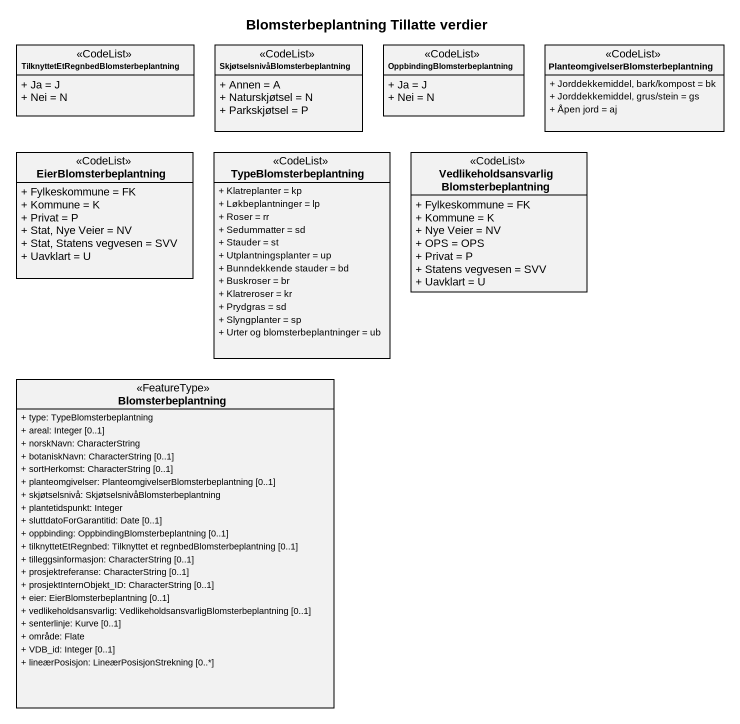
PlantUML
@startuml
title Blomsterbeplantning Tillatte verdier
hide circle
hide empty members
skinparam classAttributeIconSize 0
class "TilknyttetEtRegnbedBlomsterbeplantning" as TilknyttetEtRegnbedBlomsterb <<CodeList>> {
  + Ja = J
  + Nei = N
}
class "SkjøtselsnivåBlomsterbeplantning" as SkjøtselsnivåBlomsterbeplant <<CodeList>> {
  + Annen = A
  + Naturskjøtsel = N
  + Parkskjøtsel = P
}
class "OppbindingBlomsterbeplantning" as OppbindingBlomsterbeplantnin <<CodeList>> {
  + Ja = J
  + Nei = N
}
class "PlanteomgivelserBlomsterbeplantning" as PlanteomgivelserBlomsterbepl <<CodeList>> {
  + Jorddekkemiddel, bark/kompost = bk
  + Jorddekkemiddel, grus/stein = gs
  + Åpen jord = aj
}
class EierBlomsterbeplantning <<CodeList>> {
  + Fylkeskommune = FK
  + Kommune = K
  + Privat = P
  + Stat, Nye Veier = NV
  + Stat, Statens vegvesen = SVV
  + Uavklart = U
}
class TypeBlomsterbeplantning <<CodeList>> {
  + Klatreplanter = kp
  + Løkbeplantninger = lp
  + Roser = rr
  + Sedummatter = sd
  + Stauder = st
  + Utplantningsplanter = up
  + Bunndekkende stauder = bd
  + Buskroser = br
  + Klatreroser = kr
  + Prydgras = sd
  + Slyngplanter = sp
  + Urter og blomsterbeplantninger = ub
}
class "VedlikeholdsansvarligBlomsterbeplantning" as VedlikeholdsansvarligBlomste <<CodeList>> {
  + Fylkeskommune = FK
  + Kommune = K
  + Nye Veier = NV
  + OPS = OPS
  + Privat = P
  + Statens vegvesen = SVV
  + Uavklart = U
}
class Blomsterbeplantning <<FeatureType>> {
  + type: TypeBlomsterbeplantning
  + areal: Integer [0..1]
  + norskNavn: CharacterString
  + botaniskNavn: CharacterString [0..1]
  + sortHerkomst: CharacterString [0..1]
  + planteomgivelser: PlanteomgivelserBlomsterbeplantning [0..1]
  + skjøtselsnivå: SkjøtselsnivåBlomsterbeplantning
  + plantetidspunkt: Integer
  + sluttdatoForGarantitid: Date [0..1]
  + oppbinding: OppbindingBlomsterbeplantning [0..1]
  + tilknyttetEtRegnbed: Tilknyttet et regnbedBlomsterbeplantning [0..1]
  + tilleggsinformasjon: CharacterString [0..1]
  + prosjektreferanse: CharacterString [0..1]
  + prosjektInternObjekt_ID: CharacterString [0..1]
  + eier: EierBlomsterbeplantning [0..1]
  + vedlikeholdsansvarlig: VedlikeholdsansvarligBlomsterbeplantning [0..1]
  + senterlinje: Kurve [0..1]
  + område: Flate
  + VDB_id: Integer [0..1]
  + lineærPosisjon: LineærPosisjonStrekning [0..*]
}
@enduml
